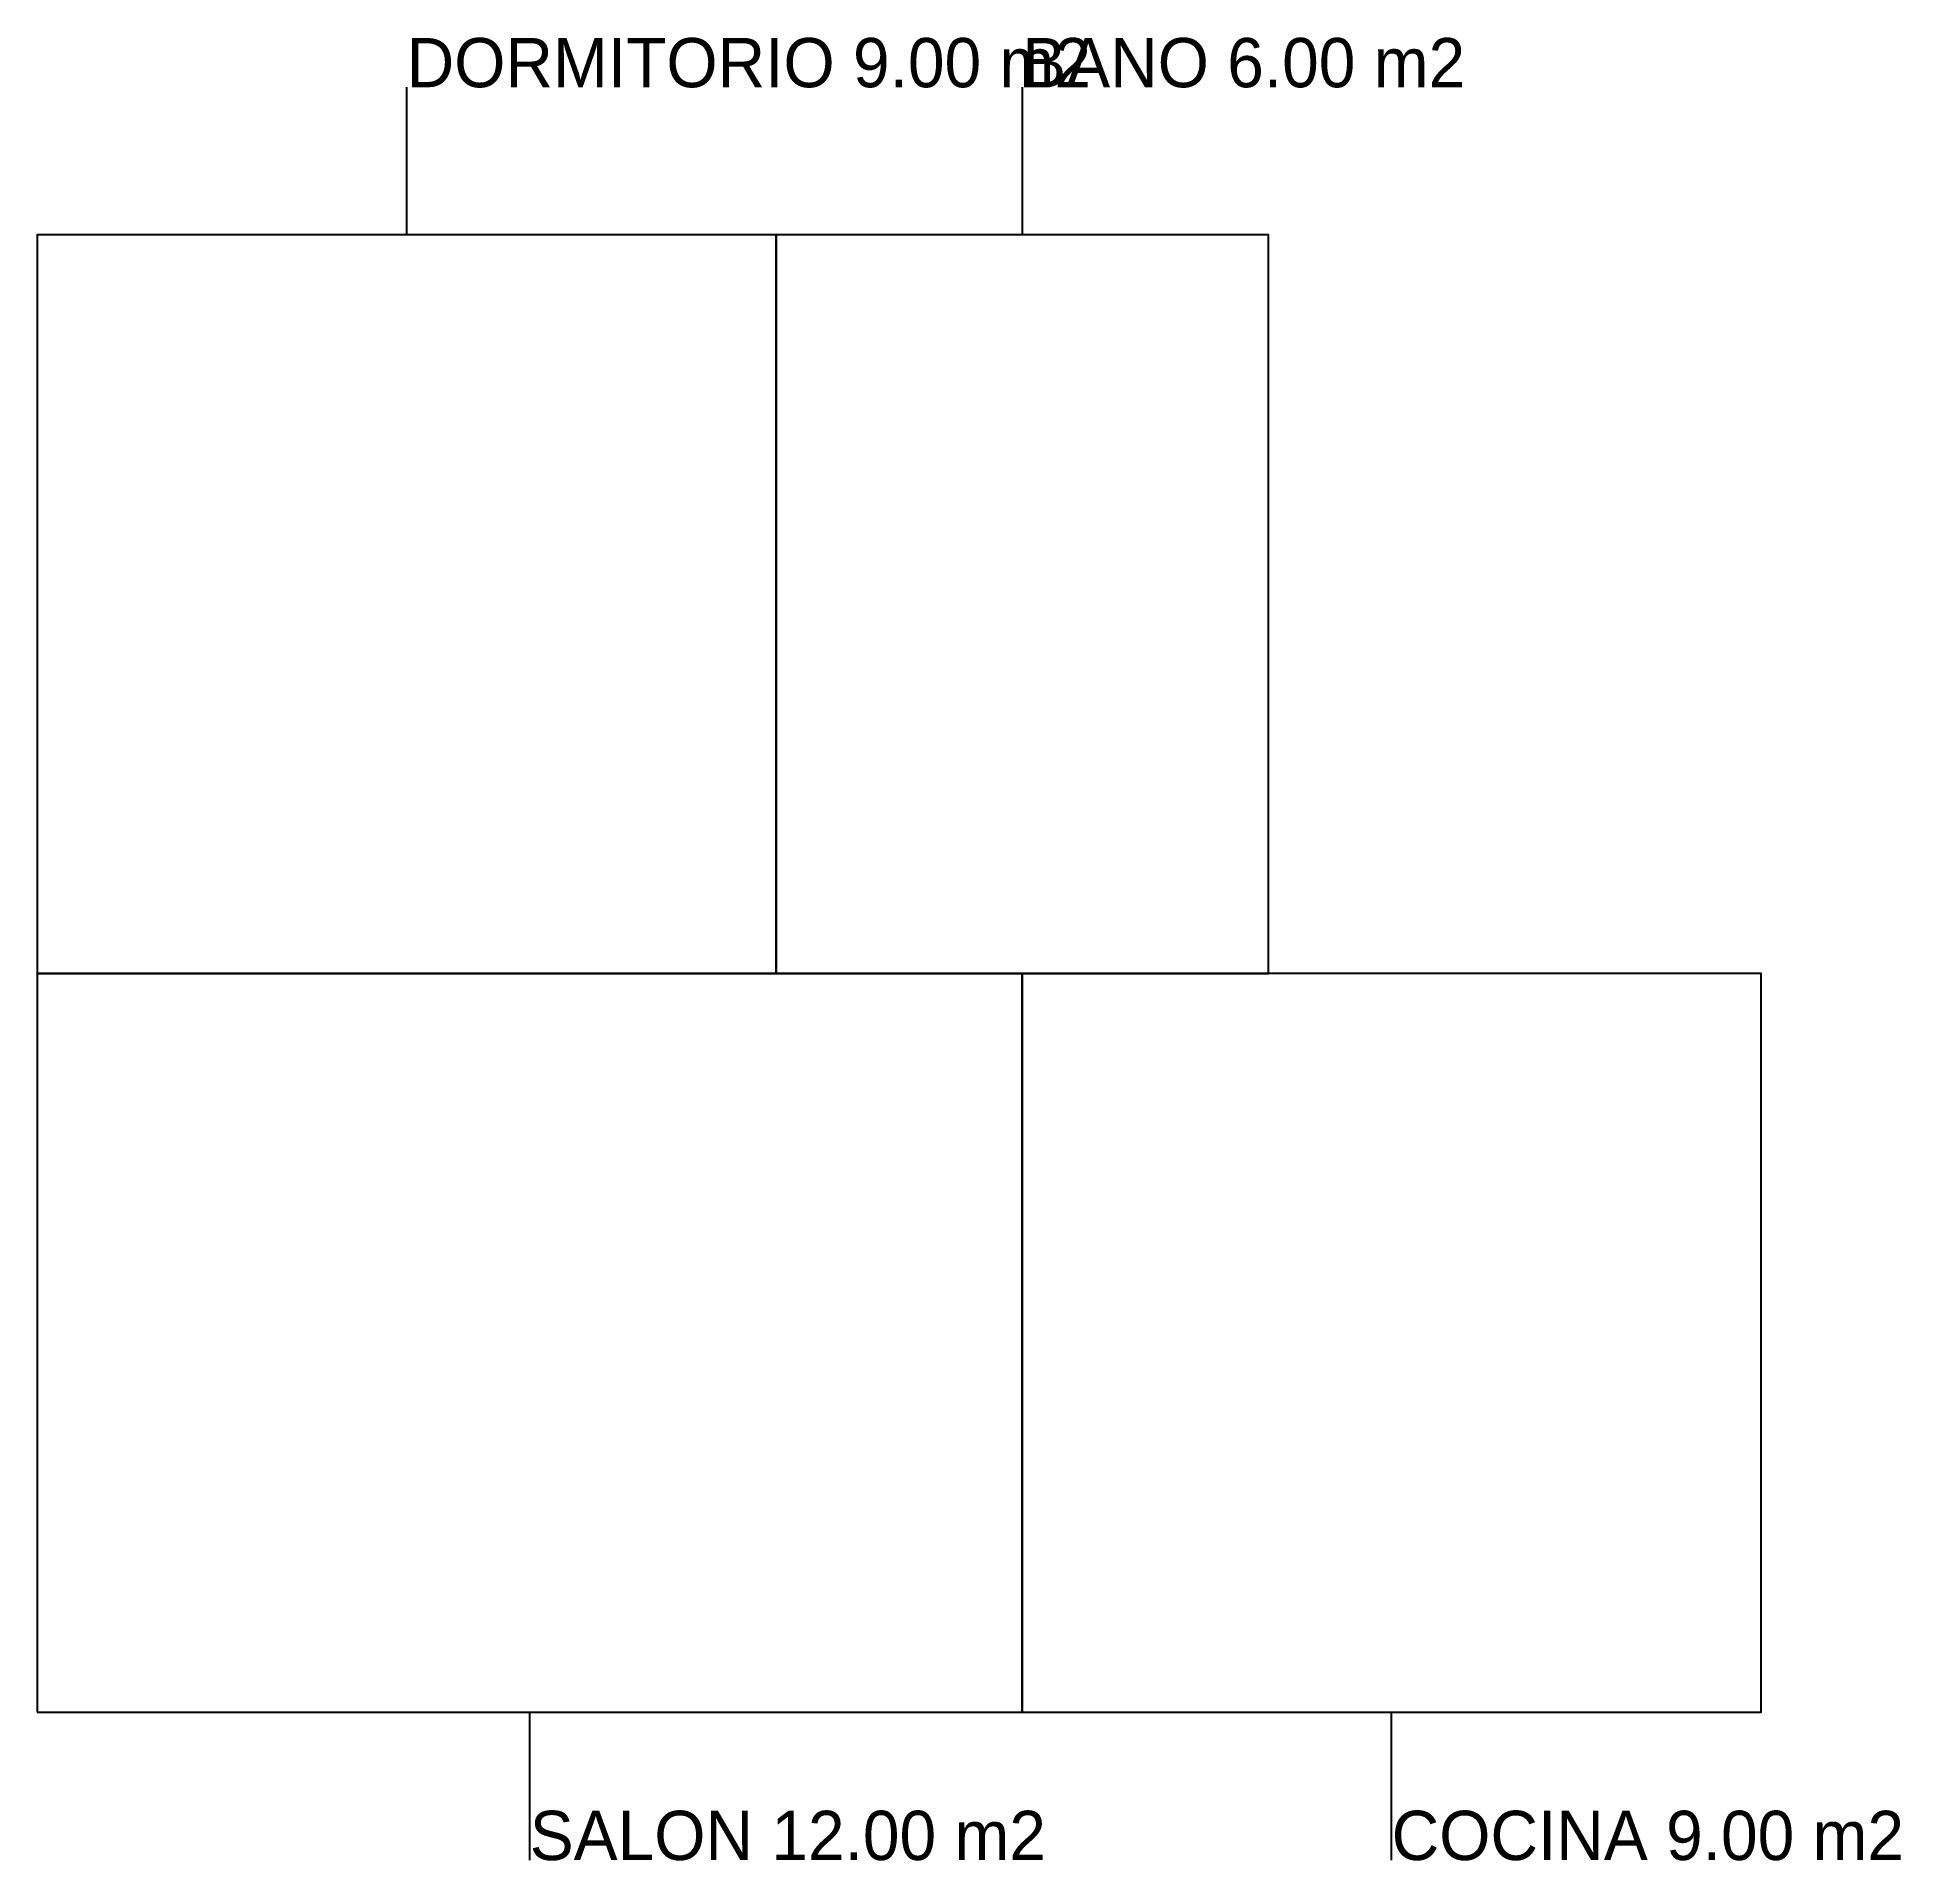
# Model space of a CAD drawing. Header units: metres. Extents: x 0 to 7.57, y -0.6 to 6.8.
import ezdxf

# ---------------------------------------------------------------- set-up
doc = ezdxf.new("R2010")
doc.units = ezdxf.units.M

msp = doc.modelspace()

# ---------------------------------------------------------------- linework, layer by layer
at = {"layer": 'ESTANCIAS'}
for p, q in [((1.5, 6.6), (1.5, 6)), ((4, 6.6), (4, 6)), ((2, -0.6), (2, 0)), ((5.5, -0.6), (5.5, 0))]:
    msp.add_line(p, q, dxfattribs=at)
for points in [[(0, 3), (3, 3), (3, 6), (0, 6)], [(3, 3), (5, 3), (5, 6), (3, 6)], [(0, 0), (4, 0), (4, 3), (0, 3)], [(4, 0), (7, 0), (7, 3), (4, 3)]]:
    msp.add_lwpolyline(points, close=True, dxfattribs=at)

# ---------------------------------------------------------------- texts
for s, p in [('DORMITORIO 9.00 m2', (1.5, 6.6)), ('BANO 6.00 m2', (4, 6.6)), ('SALON 12.00 m2', (2, -0.6)), ('COCINA 9.00 m2', (5.5, -0.6))]:
    msp.add_text(s, height=0.2, dxfattribs=at).set_placement(p)

doc.saveas('drawing.dxf')
